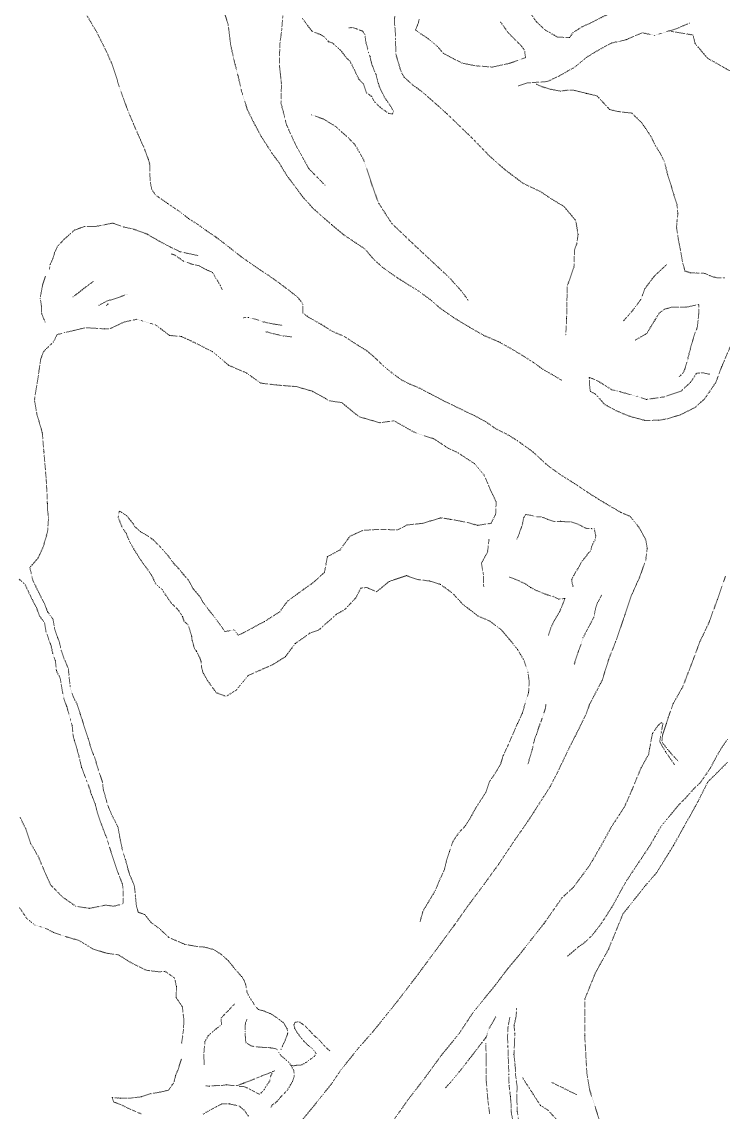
# Model space of a CAD drawing. Extents: x 682410 to 689460, y 7661803 to 7669124.
# Drawn here: x 687347.6 to 687582.7, y 7665905 to 7666270.4 of the extents above; entities that cross this region are included whole.
import ezdxf

# ---------------------------------------------------------------- set-up
doc = ezdxf.new("R2010")
doc.units = 0
doc.header["$MEASUREMENT"] = 0
doc.linetypes.add('DOT', pattern=[0.25, 0, -0.25])
doc.layers.add('02 TOE_Line', color=1, linetype='DOT', lineweight=20)

msp = doc.modelspace()

# ---------------------------------------------------------------- linework, layer by layer
at = {"layer": '02 TOE_Line'}
for points in [[(687514.53, 7666282.31, 4203.06), (687516.69, 7666277.73, 4203.38), (687517.49, 7666274.19, 4203.24), (687520.01, 7666270.5, 4203.14), (687522.87, 7666267.77, 4203.08), (687527.11, 7666265.29, 4203.06), (687531.21, 7666265.1, 4202.99), (687532.28, 7666266.74, 4203.02), (687535.38, 7666268.73, 4203.45), (687538.88, 7666270.31, 4203.83), (687541.76, 7666271.83, 4204.29), (687544.89, 7666273.29, 4204.7)], [(687414.85, 7666275.52, 4172.44), (687416.79, 7666269.58, 4173), (687417.23, 7666265.97, 4173.51), (687417.68, 7666262.36, 4174.02), (687419.15, 7666255.94, 4174.52), (687420.11, 7666252.31, 4174.95), (687421.21, 7666247.43, 4175.42), (687423.16, 7666241.15, 4176.18), (687425.24, 7666236.83, 4176.29), (687427.87, 7666231.99, 4177.09), (687431.52, 7666226.29, 4177.72), (687433.73, 7666223.36, 4178.64), (687436.43, 7666218.92, 4179.1), (687438.9, 7666215.64, 4179.54), (687441.83, 7666211.66, 4179.95), (687445.07, 7666208.08, 4180.5), (687447.63, 7666205.76, 4180.87), (687451.4, 7666202.44, 4181.44), (687455.31, 7666199.17, 4181.99), (687459.27, 7666196.51, 4182.55), (687462.57, 7666194.29, 4183.11), (687465.46, 7666190.92, 4183.54), (687468.54, 7666188.1, 4183.94), (687473.11, 7666184.86, 4184.46), (687477.4, 7666182.16, 4184.81), (687480.71, 7666180.13, 4185.12), (687484.53, 7666177.26, 4185.53), (687488.14, 7666174.2, 4186.12), (687492.79, 7666170.99, 4186.58), (687497.67, 7666168.05, 4187.15), (687502.51, 7666165.27, 4187.47), (687507.49, 7666163.16, 4187.96), (687510.89, 7666161.27, 4188.27), (687515.14, 7666158.76, 4188.79), (687519.58, 7666155.92, 4189.18), (687522.21, 7666153.96, 4189.58), (687525.46, 7666152.12, 4190.33), (687528.55, 7666150.27, 4190.58)], [(687440.85, 7665901.43, 4171.49), (687445.95, 7665907.66, 4172.11), (687451.34, 7665914.37, 4172.92), (687454.42, 7665918.93, 4173.2), (687460.41, 7665926.43, 4173.97), (687465.65, 7665932.38, 4174.57), (687469.62, 7665937.33, 4174.74), (687473.94, 7665942.71, 4175.11), (687480.46, 7665951.27, 4175.69), (687487.05, 7665960.15, 4176.42), (687492.56, 7665967.65, 4176.85), (687496.99, 7665973.9, 4177.15), (687502.58, 7665981.43, 4177.64), (687507.43, 7665988.12, 4178.13), (687513.47, 7665997.09, 4178.79), (687517.92, 7666003.51, 4179.45), (687521.14, 7666008.6, 4180.1), (687524.37, 7666013.57, 4180.98), (687526.52, 7666017.56, 4181.18), (687528.36, 7666021.39, 4181.49), (687530.71, 7666026.38, 4181.92), (687533.65, 7666032.14, 4182.53), (687536.75, 7666038.41, 4182.96), (687537.91, 7666041.69, 4183.15), (687542.09, 7666049.65, 4183.8), (687544.33, 7666056.83, 4184.37), (687546.92, 7666063.44, 4185.12), (687549.84, 7666071.94, 4186.14), (687551.8, 7666077.9, 4186.62), (687554.74, 7666084.43, 4187.38), (687556.7, 7666089.96, 4188.25), (687557.23, 7666093.86, 4188.89), (687556.75, 7666096.73, 4189.3), (687554.4, 7666101.04, 4189.71), (687551.54, 7666104.61, 4190.07), (687548.4, 7666105.98, 4190.25), (687543.41, 7666108.88, 4190.2), (687538.31, 7666112.02, 4190.29), (687532.87, 7666115.66, 4190.67), (687528.14, 7666118.62, 4190.73), (687523.86, 7666121.72, 4190.45), (687518.69, 7666126.47, 4190.74), (687513.76, 7666129.98, 4190.28), (687510.96, 7666131.76, 4189.96), (687506.22, 7666134.18, 4189.54), (687503.28, 7666136.25, 4189.12), (687499.6, 7666138.27, 4188.79), (687494.48, 7666140.73, 4188.2), (687489.4, 7666143.21, 4187.52), (687484.23, 7666145.89, 4186.75), (687481.15, 7666147.54, 4186.5), (687477.63, 7666149.01, 4185.95), (687474.83, 7666150.41, 4185.6), (687471.66, 7666152.76, 4185.29), (687468.7, 7666155.18, 4184.88), (687466.28, 7666157.55, 4184.69), (687463.29, 7666160.15, 4184.21), (687459.73, 7666162.33, 4183.86), (687455.91, 7666164.85, 4183.39), (687455.91, 7666164.86, 4183.39), (687451.57, 7666166.72, 4183.12), (687447.81, 7666169.12, 4182.75), (687443.78, 7666171.35, 4182.4), (687441.77, 7666172.83, 4182.31), (687441.86, 7666175.85, 4182.05), (687439.97, 7666178.21, 4181.72), (687436.7, 7666180.77, 4181.32), (687434.09, 7666182.72, 4180.93), (687431.04, 7666184.92, 4180.55), (687427.64, 7666187.18, 4180.18), (687424.22, 7666189.53, 4179.87), (687421.15, 7666191.66, 4179.56), (687418.31, 7666193.91, 4179.19), (687415.62, 7666196.02, 4178.81), (687412.68, 7666198.27, 4178.43), (687409.37, 7666200.48, 4178.02), (687406.58, 7666202.52, 4177.64), (687403.45, 7666204.5, 4177.36), (687400.67, 7666206.72, 4177.28), (687396.45, 7666209.56, 4177.06), (687392.59, 7666212.26, 4176.77), (687391.19, 7666214.14, 4176.74), (687390.73, 7666216.49, 4176.52), (687390.6, 7666218.56, 4176.21), (687390.58, 7666222.39, 4176.03), (687390.07, 7666224.31, 4175.65), (687388.52, 7666228.36, 4175.43), (687386.54, 7666232.75, 4175.12), (687383.55, 7666239.75, 4174.52), (687381.54, 7666245.13, 4174.19), (687379.69, 7666250.63, 4173.63), (687377.96, 7666256, 4173.39), (687375.98, 7666260.5, 4172.75), (687374.42, 7666263.63, 4172.52), (687372.86, 7666266.76, 4172.3), (687369.43, 7666272.55, 4172.11)], [(687449.26, 7666215.61, 4184.71), (687443.78, 7666221.24, 4184.15), (687439.24, 7666229.51, 4183.04), (687436.43, 7666235.69, 4182.99), (687434.49, 7666243.16, 4182.61), (687434.65, 7666249.51, 4182.08), (687434.01, 7666255.46, 4181.83), (687434.07, 7666262.71, 4181.7), (687434.71, 7666267.4, 4182.05), (687435.12, 7666272.5, 4181.86)], [(687441.7, 7666271.58, 4190.04), (687442.9, 7666269.84, 4190.05), (687444.91, 7666267.22, 4190.08), (687447.71, 7666266.12, 4190.09), (687449.03, 7666265.33, 4190.1), (687450.51, 7666263.65, 4190.15), (687451.71, 7666263.32, 4190.18), (687454.51, 7666260.86, 4190.15), (687456.52, 7666258.2, 4190.11), (687457.62, 7666257.2, 4190.11), (687459.31, 7666253.83, 4190.09), (687460.6, 7666251.16, 4190.18), (687462.09, 7666249.57, 4190.34), (687463.16, 7666246.6, 4190.22), (687464.88, 7666245.38, 4190.27), (687465.86, 7666243.57, 4190.26), (687467.84, 7666241.64, 4190.3), (687470.61, 7666239.69, 4190.39), (687471.89, 7666239.52, 4190.61), (687472.19, 7666240.44, 4190.79), (687471.14, 7666242.21, 4191.05), (687470.2, 7666243.62, 4191.29), (687469.31, 7666244.89, 4191.61), (687468.76, 7666245.99, 4191.96), (687468.06, 7666247.29, 4192.06), (687467.47, 7666248.61, 4192.16), (687467.06, 7666249.89, 4192.38), (687466.71, 7666251.17, 4192.58), (687466.34, 7666252.73, 4192.85), (687465.77, 7666253.98, 4193.21), (687465.08, 7666255.73, 4193.44), (687464.62, 7666257.31, 4193.62), (687464.33, 7666258.74, 4193.78), (687463.81, 7666260.18, 4193.96), (687463.34, 7666262.01, 4194.21), (687462.84, 7666264.02, 4194.49), (687462.62, 7666266.21, 4194.69), (687461.83, 7666267.29, 4194.83), (687459.83, 7666268.03, 4194.78), (687458.33, 7666268.51, 4194.69), (687457.27, 7666268.33, 4194.86)], [(687472.61, 7666272.21, 4195.01), (687472.49, 7666270.27, 4194.77), (687472.78, 7666267.41, 4194.48), (687472.91, 7666264.3, 4194.18), (687472.93, 7666260.75, 4193.77), (687473.04, 7666259.3, 4193.42), (687473.56, 7666257.62, 4193.31), (687474.05, 7666255.88, 4193.04), (687474.48, 7666254.54, 4192.79), (687475.03, 7666253.18, 4192.58), (687475.68, 7666251.96, 4192.37), (687476.74, 7666250.95, 4192.12), (687477.82, 7666249.99, 4191.85), (687478.9, 7666249.02, 4191.6), (687479.78, 7666248.44, 4190.62), (687482, 7666246.76, 4190.63), (687485.99, 7666243.26, 4190.64), (687490.07, 7666239.62, 4190.66), (687494.07, 7666235.75, 4190.68), (687498.74, 7666231.23, 4190.7), (687504.54, 7666225.24, 4190.73), (687509.6, 7666220.81, 4190.75), (687515.52, 7666216.33, 4190.78), (687521.64, 7666213.38, 4190.8), (687525.39, 7666210.86, 4190.81), (687529.32, 7666208.54, 4190.83), (687531.53, 7666205.89, 4190.84), (687533.27, 7666203.75, 4190.85), (687534.04, 7666199.15, 4190.87), (687533.69, 7666196.29, 4190.88), (687532.85, 7666193.88, 4190.88), (687532.68, 7666188.24, 4190.9), (687530.45, 7666181.97, 4190.92), (687530.29, 7666176.34, 4190.94), (687530.21, 7666171, 4190.96), (687529.92, 7666165.39, 4190.98)], [(687480.82, 7666271.15, 4199.71), (687480.45, 7666269.77, 4199.66), (687479.59, 7666267.69, 4199.75), (687481.37, 7666266.34, 4199.75), (687483.43, 7666265.04, 4199.76), (687486.69, 7666262.35, 4200.05), (687488.98, 7666259.81, 4200.25), (687492.33, 7666258.02, 4200.51), (687495.27, 7666256.55, 4200.71), (687499.77, 7666255.65, 4201.02), (687505.24, 7666255.24, 4201.46), (687510.96, 7666256.46, 4201.88), (687516.44, 7666258.4, 4202.44), (687516.13, 7666260.75, 4201.93), (687515.19, 7666262.16, 4201.87), (687510.6, 7666266.78, 4201.56), (687507.93, 7666270.52, 4201.27)], [(687571.41, 7666269.97, 4203.24), (687566.61, 7666267.93, 4201.03), (687563.61, 7666267.06, 4200.28), (687559.6, 7666265.83, 4200.16), (687555.57, 7666266.76, 4200.13), (687550.25, 7666264.43, 4200.09), (687545.19, 7666263.26, 4200.02), (687540.72, 7666260.84, 4199.89), (687536.86, 7666258.49, 4199.84), (687533.07, 7666255.31, 4199.86), (687527.83, 7666252.31, 4199.95), (687523.72, 7666250.38, 4199.91), (687516.83, 7666249.89, 4200.65), (687514.07, 7666248.88, 4201.57)], [(687565.27, 7666267.21, 4200.31), (687572.59, 7666265.97, 4200.6), (687573.25, 7666263.08, 4200.51), (687577.5, 7666258.15, 4201.05), (687582.92, 7666255.09, 4201.6), (687588.03, 7666252.16, 4202.08), (687594.83, 7666247.29, 4202.73), (687600.08, 7666244.87, 4203.22)], [(687583.08, 7666184.6, 4200.19), (687580.66, 7666184.58, 4200.16), (687578.98, 7666185.04, 4200.14), (687576.4, 7666186.1, 4200.1), (687574.26, 7666186.19, 4200.08), (687571.61, 7666186.3, 4200.05), (687569.85, 7666186.91, 4200.02), (687569.09, 7666189.58, 4199.99), (687568.52, 7666193.04, 4199.95), (687567.65, 7666197.46, 4199.96), (687567.04, 7666201.57, 4199.97), (687567.19, 7666203.51, 4199.98), (687567.48, 7666206.17, 4200), (687567.22, 7666208.93, 4200.01), (687566.12, 7666212.5, 4200.03), (687565.32, 7666215.22, 4200.04), (687564.03, 7666219.36, 4200.06), (687562.94, 7666223.68, 4200.09), (687561.41, 7666226.56, 4200.1), (687559.61, 7666229.53, 4200.12), (687558.69, 7666231.59, 4200.13), (687556.69, 7666234.68, 4200.14), (687555.29, 7666236.63, 4200.15), (687552, 7666239.85, 4200.13), (687549.68, 7666240.06, 4200.11), (687546.78, 7666240.44, 4200.08), (687544.53, 7666241.07, 4200.06), (687543.97, 7666241.73, 4200.05), (687540.36, 7666245.61, 4200), (687536.9, 7666246.41, 4199.96), (687532.4, 7666247.51, 4199.91), (687530.74, 7666247.55, 4199.9), (687528.19, 7666247.16, 4200.14), (687525.04, 7666247.75, 4200.57), (687522.33, 7666248.53, 4200.53), (687520.02, 7666249.48, 4200.47)], [(687497.21, 7666177.07, 4190.17), (687495.22, 7666179.88, 4190.26), (687490.7, 7666184.88, 4190.19), (687484.15, 7666190.97, 4190.5), (687478.44, 7666196.3, 4190.51), (687471.63, 7666202.8, 4190.54), (687467.18, 7666209.69, 4190.37), (687465.12, 7666215.33, 4190.37), (687462.24, 7666224.09, 4190.22), (687459.35, 7666229.13, 4189.96), (687457.08, 7666231.48, 4189.92), (687452.66, 7666235.43, 4190.11), (687448.73, 7666237.8, 4190.18), (687444.47, 7666239.33, 4190.24)], [(687406.9, 7666192, 4182.44), (687400.73, 7666193.33, 4181.82), (687397.46, 7666194.9, 4181.17), (687393.65, 7666196.93, 4180.9), (687389.6, 7666199.27, 4180.47), (687384.9, 7666201, 4180.3), (687381.65, 7666201.66, 4179.78), (687378.05, 7666202.95, 4179.06), (687372.41, 7666201.81, 4178.28), (687368.58, 7666201.78, 4177.66), (687365.37, 7666200.65, 4177.13), (687361.87, 7666197.56, 4176.82), (687359.62, 7666195.14, 4176.58), (687358.65, 7666193.11, 4177.26), (687358.09, 7666191.03, 4178.22), (687357.12, 7666189.02, 4179.03), (687356.86, 7666187.39, 4180.02)], [(687414.79, 7666180.7, 4188.9), (687414.11, 7666182.14, 4187.29), (687413.32, 7666183.55, 4186.15), (687412.6, 7666184.56, 4185.26), (687411.59, 7666186.43, 4184.67), (687409.42, 7666187.34, 4184.03), (687406.93, 7666188.69, 4183.99), (687404.84, 7666189.1, 4184.11), (687401.81, 7666190.22, 4183.37), (687398.91, 7666192.23, 4183.18), (687397.64, 7666192.69, 4183.17)], [(687549.29, 7666170.19, 4195.02), (687552.43, 7666173.78, 4195.79), (687555.05, 7666177.31, 4196.95), (687556.49, 7666181.08, 4197.67), (687559.53, 7666185.11, 4198.45), (687563.78, 7666189.1, 4198.97)], [(687355.49, 7666169.71, 4180.56), (687354.28, 7666172.71, 4180.41), (687354.29, 7666174.52, 4180.61), (687353.8, 7666177.96, 4180.49), (687354.63, 7666182.31, 4180.47), (687355.62, 7666185.3, 4180.44)], [(687371.6, 7666183.43, 4186.48), (687370.98, 7666182.88, 4186.35), (687369.94, 7666182.17, 4186.13), (687368.38, 7666180.98, 4185.66), (687367.55, 7666180.31, 4185.65), (687366.64, 7666179.62, 4185.37), (687365.68, 7666178.87, 4185.22), (687364.68, 7666178.16, 4185.04)], [(687382.99, 7666179.15, 4184.94), (687379.06, 7666177.66, 4184.24), (687375.95, 7666176.79, 4183.76), (687373.36, 7666175.29, 4182.86)], [(687376.03, 7666175.28, 4183.57), (687376.71, 7666176.11, 4183.97)], [(687553.17, 7666163.7, 4194.84), (687557.04, 7666165.95, 4195.4), (687559.92, 7666170.67, 4195.87), (687561.27, 7666172.8, 4196.06), (687563.01, 7666174.07, 4196.24), (687565.53, 7666174.8, 4196.58), (687568.9, 7666174.74, 4196.75), (687570.59, 7666174.84, 4197.07), (687574.28, 7666175.63, 4197.15), (687574.5, 7666175.54, 4197.15), (687574.53, 7666173.13, 4196.98), (687574.04, 7666168.2, 4196.76), (687572.96, 7666165.3, 4196.45), (687571.84, 7666161.47, 4196.61), (687570.49, 7666156.23, 4196.27), (687569.74, 7666153.74, 4195.97), (687569.11, 7666152.57, 4195.51), (687567.81, 7666151.39, 4194.77)], [(687481.11, 7665968.88, 4175.96), (687482.09, 7665972.43, 4176.17), (687484.98, 7665977.19, 4175.55), (687486.22, 7665979.35, 4175.43), (687487.74, 7665983.06, 4175.76), (687489.24, 7665986.18, 4175.84), (687490.05, 7665989.58, 4175.51), (687490.95, 7665992.32, 4175.42), (687492.18, 7665995.85, 4175.62), (687494.28, 7665998.91, 4175.8), (687496.03, 7666000.63, 4175.92), (687497.79, 7666003.35, 4175.93), (687499.63, 7666006.74, 4175.77), (687501.56, 7666009.71, 4175.74), (687503.1, 7666012.15, 4175.79), (687504.39, 7666015.85, 4175.81), (687505.92, 7666018.03, 4175.74), (687508, 7666021.43, 4175.82), (687508.98, 7666024.52, 4175.86), (687510.55, 7666027.86, 4176.05), (687512.16, 7666031.61, 4176.1), (687513.77, 7666035.3, 4176.1), (687515.34, 7666038.6, 4176.17), (687516.33, 7666042.13, 4176.09), (687517.46, 7666045.62, 4176.14), (687517.68, 7666049.18, 4176.26), (687517.24, 7666052.52, 4176.06), (687515.98, 7666056.31, 4175.97), (687513.77, 7666060.04, 4175.78), (687510.96, 7666063.55, 4175.65), (687508.41, 7666066.54, 4175.63), (687504.48, 7666069.56, 4175.76), (687500.56, 7666071.25, 4175.8), (687495.44, 7666075.16, 4175.78), (687492, 7666078.9, 4176.06), (687487.92, 7666081.87, 4176.23), (687484.17, 7666083.01, 4176.32), (687480.32, 7666083.49, 4176.06), (687476.54, 7666084.82, 4176.06), (687470.68, 7666082.81, 4176.61), (687466.54, 7666079.42, 4175.69), (687463.24, 7666080.82, 4176.45), (687461.21, 7666080.63, 4175.97), (687459.69, 7666077.48, 4176), (687455.9, 7666073.45, 4176.01), (687453.09, 7666071.84, 4176.2), (687447.08, 7666066.52, 4176.08), (687444.29, 7666065.59, 4176.13), (687439.24, 7666062.03, 4176.17), (687435.95, 7666057.61, 4176.41), (687431.65, 7666054.92, 4176.18), (687423.5, 7666051.35, 4177.37), (687419.54, 7666046.47, 4176.49), (687416.05, 7666044.3, 4176.76), (687412.77, 7666045.6, 4176.87), (687409.7, 7666049.92, 4177.05), (687408.35, 7666052.33, 4177.15), (687407.84, 7666054.38, 4177.4), (687407.71, 7666056.04, 4177.6), (687407.22, 7666057.43, 4178.16), (687406.17, 7666059.47, 4177.97), (687405.44, 7666060.6, 4178.02), (687404.7, 7666063.14, 4177.69), (687404.59, 7666064.39, 4177.8), (687404.07, 7666066.17, 4177.5), (687403.34, 7666068.29, 4177.25), (687402, 7666069.56, 4177.22), (687401.49, 7666071.12, 4177.13), (687399.93, 7666073.46, 4177.18), (687397.64, 7666075.69, 4177.17), (687395.08, 7666079.47, 4176.74), (687394.71, 7666080.13, 4176.83), (687392.55, 7666081.93, 4176.94), (687391.78, 7666083.64, 4176.83), (687391.13, 7666084.93, 4177.06), (687389.73, 7666086.99, 4177.43), (687388.58, 7666088.47, 4177.69), (687387.12, 7666090.6, 4177.92), (687385.13, 7666093.77, 4178.33), (687383.49, 7666096.76, 4178.75), (687382.72, 7666098.84, 4179.06), (687381.38, 7666100.78, 4179.3), (687379.92, 7666104.32, 4179.68), (687380.29, 7666106.38, 4179.92), (687381.17, 7666105.99, 4179.89), (687382.9, 7666104.77, 4180), (687385, 7666102.17, 4179.93), (687385.46, 7666101.22, 4179.8), (687387.47, 7666099.52, 4179.91), (687389.83, 7666098.12, 4179.92), (687391.7, 7666096.8, 4179.93), (687394.52, 7666093.94, 4179.87), (687396.74, 7666091.36, 4179.82), (687398.73, 7666088.67, 4179.76), (687400.33, 7666087.05, 4179.74), (687401.95, 7666085.03, 4179.98), (687403.44, 7666083.38, 4180.18), (687405.06, 7666080.39, 4180.1), (687407.52, 7666077.54, 4180.03), (687408.23, 7666076.07, 4180.08), (687410.37, 7666073.24, 4180.2), (687413.54, 7666069.16, 4180.26), (687415.69, 7666066.03, 4180.32), (687418.79, 7666066.66, 4180.37), (687420.16, 7666064.89, 4180.37), (687421.97, 7666065.68, 4180.73), (687424.83, 7666067.25, 4180.46), (687428.96, 7666069.41, 4180.4), (687434.08, 7666072.68, 4180.3), (687436.68, 7666076.26, 4180.22), (687441.9, 7666080.07, 4180.38), (687445.19, 7666082.37, 4180.41), (687449.03, 7666085.86, 4180.47), (687450.05, 7666091.17, 4180.87), (687454.24, 7666093.39, 4180.76), (687457.6, 7666098, 4181.12), (687461.98, 7666099.97, 4180.98), (687467.22, 7666100.3, 4180.98), (687473.58, 7666100.13, 4181), (687476.74, 7666101.78, 4181.23), (687481.79, 7666102.3, 4180.93), (687488.1, 7666104.18, 4180.89), (687491.45, 7666103.64, 4180.98), (687497.09, 7666102.6, 4180.94), (687500.3, 7666101.65, 4181.2), (687504.88, 7666102.33, 4181.18), (687506.42, 7666105.38, 4181.46), (687506.61, 7666109.51, 4181.36), (687504.78, 7666113.37, 4181.49), (687502.51, 7666118.55, 4181.6), (687499.33, 7666122.35, 4181.46), (687493.89, 7666125.9, 4181.39), (687490.45, 7666127.53, 4181.63), (687485.73, 7666130.68, 4181.48), (687479.38, 7666132.73, 4181.62), (687472.39, 7666136.69, 4181.79), (687467.62, 7666136.04, 4181.89), (687460.63, 7666138.08, 4181.42), (687454.86, 7666142.78, 4181.38), (687450.77, 7666143.38, 4181.64), (687445.02, 7666146.59, 4180.89), (687439.58, 7666148.15, 4180.86), (687432.9, 7666148.69, 4180.52), (687427.69, 7666149.33, 4180.59), (687422.93, 7666152.73, 4180.64), (687417.02, 7666155.27, 4180.86), (687411.53, 7666159.87, 4181.07), (687405.73, 7666162.8, 4180.55), (687401.14, 7666164.95, 4180.85), (687397.15, 7666165.29, 4180.79), (687392.5, 7666168.83, 4180.55), (687386.16, 7666170.71, 4180.33), (687381.89, 7666169.79, 4180.12), (687377.19, 7666167.55, 4179.95), (687375.25, 7666167.51, 4179.96), (687369.04, 7666167.89, 4180.17), (687363.02, 7666166.49, 4180.23), (687359.52, 7666165.59, 4179.91), (687358.2, 7666163.08, 4180.53), (687354.94, 7666159.89, 4180.54), (687353.97, 7666157.34, 4180.53), (687353.2, 7666152.02, 4180.42), (687351.89, 7666143.65, 4180.52), (687352.72, 7666138.88, 4180.28), (687354.49, 7666132.8, 4180.17), (687355.05, 7666126.25, 4179.89), (687355.82, 7666117.14, 4179.51), (687356.09, 7666112.24, 4179.15), (687356.2, 7666109, 4178.85), (687356.22, 7666107.34, 4178.85), (687356.59, 7666104, 4178.67), (687356.28, 7666099.48, 4178.4), (687354.8, 7666094.38, 4178.17), (687353.13, 7666090.74, 4177.44), (687350.31, 7666087.5, 4177.07), (687351.35, 7666083.26, 4176.98), (687352.72, 7666080.37, 4176.97), (687353.88, 7666078, 4177.13), (687355.33, 7666075.19, 4177), (687356.29, 7666072.67, 4177.06), (687358.13, 7666070.22, 4176.97), (687358.67, 7666066.75, 4176.96), (687359.41, 7666064.67, 4176.94), (687360.33, 7666062.14, 4176.91), (687360.9, 7666059.57, 4176.9), (687361.83, 7666056.95, 4176.86), (687363.24, 7666053.59, 4176.85), (687363.87, 7666047.36, 4176.85), (687364.82, 7666044.33, 4176.84), (687366.19, 7666041.68, 4176.84), (687367.32, 7666038.12, 4176.84), (687367.93, 7666036.37, 4176.63), (687369.07, 7666032.64, 4176.62), (687369.9, 7666030.25, 4176.73), (687370.84, 7666026.96, 4176.65), (687372.21, 7666023.4, 4176.52), (687373.36, 7666019.43, 4176.58), (687374.69, 7666015.54, 4176.62), (687374.95, 7666013.1, 4176.53), (687375.6, 7666010.85, 4176.44), (687376.47, 7666007.73, 4176.31), (687377.81, 7666004.58, 4176.18), (687379.88, 7666000.51, 4176.33), (687380.51, 7665996.97, 4176.29), (687381.35, 7665992.84, 4176.25), (687382.36, 7665989.64, 4176.21), (687383.12, 7665986.78, 4176.18), (687383.92, 7665984.25, 4176.15), (687385.34, 7665981, 4176.11), (687385.76, 7665977.1, 4176.06), (687386.07, 7665974, 4176.03), (687386.66, 7665971.97, 4176.01), (687388.82, 7665971.23, 4175.98), (687391, 7665968.54, 4176.02), (687393.76, 7665966.49, 4175.88), (687396.89, 7665963.57, 4175.86), (687402.32, 7665961.19, 4175.79), (687406.45, 7665960.51, 4175.58), (687408.85, 7665960.32, 4175.53), (687411.92, 7665959.51, 4175.37), (687414.43, 7665957.89, 4175.37), (687416.95, 7665955.63, 4175.35), (687419.09, 7665952.92, 4175.38), (687421.32, 7665950.45, 4175.38), (687422.15, 7665949.12, 4175.41), (687422.74, 7665947.53, 4175.61), (687423.08, 7665945.27, 4175.66), (687423.94, 7665943.52, 4175.74), (687425.15, 7665941.7, 4175.67), (687425.8, 7665940.57, 4175.6), (687426.93, 7665939.4, 4175.31), (687428.71, 7665938.93, 4175.35), (687430.88, 7665938.04, 4175.37), (687432.1, 7665937.33, 4175.42), (687433.86, 7665936.06, 4175.39), (687435.33, 7665934.96, 4175.47), (687436.52, 7665933, 4175.28), (687436.76, 7665931.35, 4175.69), (687435.97, 7665929.23, 4175.51), (687435.24, 7665927.66, 4175.3), (687434.45, 7665925.91, 4175.33)], [(687421.95, 7666171.25, 4188.73), (687423.66, 7666171.29, 4188.54), (687425.81, 7666170.73, 4188.37), (687428.37, 7666169.9, 4188.41), (687430.26, 7666169.45, 4188.54), (687433.22, 7666168.93, 4188.91), (687435.23, 7666168.66, 4188.78)], [(687438.04, 7666164.84, 4186.59), (687435.51, 7666165.09, 4186.59), (687431.92, 7666165.9, 4187.1), (687429.3, 7666166.58, 4187.36)], [(687578.16, 7666152.3, 4196.65), (687575.81, 7666152.8, 4196.18), (687573.82, 7666152.63, 4195.99), (687573.52, 7666152.31, 4195.86), (687571.72, 7666149.56, 4195.39), (687568.56, 7666146.67, 4194.71), (687563, 7666144.73, 4194.09), (687557, 7666143.85, 4193.3), (687553.79, 7666144.88, 4192.9), (687548.21, 7666146.41, 4192.58), (687545.32, 7666147.11, 4192.6), (687540.58, 7666150.1, 4191.8), (687537.8, 7666151.28, 4191.15), (687537.94, 7666147.97, 4190.77), (687538.19, 7666146.56, 4190.84), (687539.93, 7666145.58, 4190.94), (687543.03, 7666142.1, 4191.03), (687547.14, 7666139.91, 4191.22), (687551.47, 7666138.14, 4191.27), (687556.38, 7666136.84, 4191.51), (687561.09, 7666136.85, 4191.66), (687563.89, 7666137.37, 4191.88), (687568.32, 7666138.71, 4192.37), (687573.12, 7666141.08, 4193.07), (687576.42, 7666144.02, 4193.74), (687580.2, 7666149.53, 4194.66), (687582.21, 7666154.93, 4195.36), (687585.95, 7666163.62, 4196.6)], [(687532.35, 7666081.14, 4191.3), (687532, 7666082.69, 4190.4), (687531.9, 7666083.52, 4190.22), (687532.57, 7666084.85, 4190.15), (687533.29, 7666086.07, 4190.16), (687534.23, 7666087.49, 4190.21), (687534.75, 7666088.47, 4190.24), (687535.16, 7666089.37, 4190.21), (687536.01, 7666090.44, 4190.31), (687536.59, 7666091.1, 4190.32), (687537.59, 7666092.47, 4190.18), (687538.33, 7666093.18, 4190.29), (687538.56, 7666094.5, 4190.21), (687539.36, 7666096.11, 4189.9), (687539.85, 7666096.97, 4189.92), (687539.95, 7666098.15, 4189.9), (687539.5, 7666100.43, 4190.05), (687538.49, 7666100.55, 4190.22), (687536.97, 7666100.58, 4190.28), (687535.32, 7666101.34, 4190.17), (687533.73, 7666102.18, 4190.13), (687531.55, 7666102.88, 4190.16), (687529.64, 7666102.88, 4190.22), (687528.15, 7666103, 4190.15), (687526.02, 7666102.96, 4190.05), (687523.8, 7666103.7, 4190.1), (687521.69, 7666104.52, 4190.15), (687520.05, 7666104.5, 4190.21), (687518.22, 7666105.01, 4190.27), (687516.5, 7666105.32, 4190.47), (687515.83, 7666104.22, 4190.43), (687515.29, 7666101.54, 4190.53), (687514.36, 7666099.02, 4190.28), (687513.48, 7666096.9, 4190.22)], [(687502.41, 7666081.06, 4183.21), (687502.34, 7666085.21, 4183.11), (687501.65, 7666088.97, 4182.9), (687503.7, 7666092.64, 4183.15), (687504.21, 7666096.96, 4183.06)], [(687346.76, 7666083.57, 4176.98), (687348.64, 7666081.98, 4176.98), (687350.02, 7666079.07, 4176.97), (687351.2, 7666076.65, 4177.13), (687352.58, 7666073.96, 4177), (687353.64, 7666071.2, 4177.06), (687355.28, 7666069.02, 4176.97), (687355.75, 7666066.01, 4176.96), (687356.59, 7666063.65, 4176.94), (687357.45, 7666061.3, 4176.91), (687358.01, 7666058.74, 4176.9), (687358.89, 7666056.28, 4176.86), (687359.25, 7666052.85, 4176.83), (687360.52, 7666050.43, 4176.83), (687361.38, 7666045.25, 4176.72), (687361.73, 7666043.68, 4176.69), (687362.7, 7666040.91, 4176.63), (687363.43, 7666038.43, 4176.58), (687364.5, 7666034.6, 4176.41), (687364.59, 7666033.91, 4176.41), (687364.82, 7666031.37, 4176.45), (687365.3, 7666029.45, 4176.48), (687365.97, 7666027.32, 4176.43), (687366.96, 7666023.67, 4176.37), (687367.7, 7666020.45, 4176.34), (687369.29, 7666016.28, 4176.39), (687370.5, 7666013.05, 4176.32), (687370.98, 7666011.41, 4176.33), (687372.18, 7666008.43, 4176.3), (687372.88, 7666005.63, 4176.38), (687373.89, 7666002.58, 4176.3), (687374.96, 7665999.82, 4176.3), (687376.1, 7665996.86, 4176.25), (687377.08, 7665993.7, 4176.27), (687378.06, 7665990.63, 4176.29), (687378.78, 7665988.31, 4176.26), (687379.48, 7665986.4, 4176.3), (687380.11, 7665984.68, 4176.21), (687381.29, 7665981.62, 4176.3), (687381.6, 7665979.55, 4176.24), (687381.55, 7665974.75, 4176.02), (687378.52, 7665974.02, 4176.24), (687375.66, 7665974.38, 4176.31), (687372.56, 7665973.73, 4176.18), (687370.29, 7665973.3, 4176.12), (687365.74, 7665974, 4176.04), (687361.24, 7665977.14, 4176.04), (687357.33, 7665981.13, 4175.91), (687355.16, 7665985.89, 4175.91), (687353.25, 7665990.47, 4176.03), (687350.58, 7665995.16, 4176.13), (687348.98, 7665999.95, 4176.14), (687347.85, 7666002.18, 4176.04), (687347.01, 7666004.06, 4176.17)], [(687510.93, 7666084.27, 4189.85), (687512.36, 7666083.82, 4189.96), (687513.64, 7666083.33, 4190.07), (687515.52, 7666082.43, 4190), (687516.56, 7666081.92, 4189.96), (687518.23, 7666080.77, 4190), (687520.22, 7666079.77, 4189.95), (687521.63, 7666079.2, 4189.97), (687523.84, 7666078.31, 4190.01), (687525.57, 7666077.87, 4190.03), (687527.63, 7666076.93, 4190.07), (687529.67, 7666077.19, 4190.47), (687527.89, 7666072.77, 4190.26), (687526.16, 7666069.89, 4190.49), (687524.9, 7666067.33, 4190.23), (687524.05, 7666064.64, 4189.97)], [(687567.63, 7666022.59, 4182.24), (687565.67, 7666024.67, 4182.48), (687564.05, 7666026.56, 4182.76), (687562.13, 7666029.05, 4183.17), (687562.36, 7666031.45, 4183.28), (687563.69, 7666035.37, 4183.52), (687564.24, 7666037.25, 4183.69), (687565.94, 7666041.97, 4184.02), (687569.1, 7666047.51, 4184.49), (687572.51, 7666056.36, 4185.92), (687574.95, 7666062.88, 4186.63), (687577.9, 7666069.01, 4187.21), (687580.71, 7666076.83, 4187.88), (687583.41, 7666084.53, 4188.89)], [(687532.78, 7666055.16, 4187.39), (687533.86, 7666058.65, 4187.56), (687534.9, 7666061.33, 4187.43), (687535.67, 7666063.94, 4187.65), (687537.71, 7666067.83, 4187.42), (687538.12, 7666068.6, 4187.61), (687539.34, 7666070.93, 4187.69), (687539.97, 7666074.03, 4188.06), (687540.64, 7666075.87, 4188.13), (687541.99, 7666078.36, 4187.91)], [(687523.28, 7666041.71, 4182.31), (687523.1, 7666040.28, 4182.29), (687522.55, 7666038.75, 4182.33), (687521.98, 7666036.94, 4182.42), (687521.31, 7666035.08, 4182.54), (687520.98, 7666034.24, 4182.51), (687520.54, 7666033, 4182.49), (687520.08, 7666031.6, 4182.46), (687519.49, 7666030.01, 4182.49), (687519.18, 7666028.71, 4182.45), (687518.63, 7666026.38, 4182.56), (687518.26, 7666024.94, 4182.52), (687517.7, 7666023.31, 4182.5), (687517.26, 7666021.61, 4182.53)], [(687566.32, 7666021.49, 4182.09), (687563.29, 7666025.86, 4182.88), (687561.4, 7666029.21, 4183.21), (687561.96, 7666032.51, 4183.35), (687562.49, 7666035.42, 4183.67), (687561.85, 7666035.48, 4183.76), (687560.85, 7666034.61, 4183.51), (687558.98, 7666031.91, 4183.4), (687558.02, 7666026.89, 4182.85), (687557.7, 7666024.92, 4182.52), (687555.14, 7666020.34, 4181.98), (687552.15, 7666013.09, 4181.26), (687549.61, 7666007.34, 4181.07), (687545.29, 7666000.7, 4180.15), (687541.31, 7665993.51, 4179.72), (687537.91, 7665987.7, 4179.24), (687532.42, 7665980.29, 4178.59), (687528.6, 7665976.77, 4178.39), (687522.64, 7665968.24, 4177.71), (687518.53, 7665963.04, 4177.47), (687514.41, 7665957.76, 4176.91), (687510.44, 7665953.04, 4176.67), (687506.23, 7665947.46, 4176.27), (687498.9, 7665938.47, 4175.5), (687494.13, 7665931.27, 4175.16), (687488.25, 7665924.08, 4174.48), (687482.59, 7665916.32, 4173.99), (687477.2, 7665909.35, 4173.45), (687471.03, 7665900.61, 4172.59)], [(687530.54, 7665957.28, 4176.41), (687534.17, 7665960.4, 4176.72), (687536.11, 7665961.72, 4176.99), (687538.81, 7665964.32, 4177.18), (687541.42, 7665967.69, 4177.22), (687543.12, 7665970.2, 4177.49), (687545.77, 7665974.38, 4177.74), (687546.16, 7665975.12, 4177.88), (687548.36, 7665979.16, 4177.91), (687549.92, 7665981.96, 4178.56), (687553.26, 7665987.08, 4178.79), (687555.3, 7665990.08, 4178.85), (687558.05, 7665994.25, 4179.64), (687559.92, 7665997.47, 4179.84), (687561.85, 7666000.81, 4180.06), (687564.38, 7666003.83, 4180.28), (687567.79, 7666007.99, 4180.17), (687569.81, 7666010.01, 4180.3), (687573.18, 7666013.73, 4180.48), (687575.02, 7666015.42, 4180.52), (687578.43, 7666020.4, 4180.8), (687580.53, 7666024.41, 4180.98), (687582.29, 7666027.32, 4181.29), (687584.16, 7666030.03, 4181.66)], [(687585.11, 7665858.86, 4181.66), (687582.2, 7665860.76, 4181.94), (687578.03, 7665861.98, 4180.89), (687573.7, 7665863.22, 4180.95), (687569.88, 7665865.78, 4180.68), (687569.26, 7665865.73, 4180.58), (687563.2, 7665875.12, 4181.18), (687558.13, 7665879.53, 4180.06), (687548.2, 7665891.78, 4179.52), (687545.3, 7665894.81, 4179.42), (687541.24, 7665902.07, 4179.05), (687537.84, 7665912.77, 4178.85), (687536.97, 7665918.28, 4179.18), (687536.27, 7665930.7, 4179.16), (687536.36, 7665942.99, 4179.86), (687539.81, 7665951.58, 4179.58), (687544.26, 7665959.66, 4180.65), (687549.09, 7665971.43, 4180.68), (687556.34, 7665980.59, 4180.34), (687560.4, 7665985.3, 4181.41), (687566, 7665994.33, 4179.57), (687574.23, 7666009.12, 4181.65), (687577.5, 7666015.64, 4181.84), (687584.22, 7666022.32, 4182.23)], [(687346.89, 7665973.51, 4168.09), (687349.29, 7665969.91, 4168.04), (687352.07, 7665967.67, 4167.91), (687355.53, 7665966.63, 4168), (687358.26, 7665965.24, 4167.93), (687362.72, 7665963.7, 4167.61), (687366.81, 7665962.53, 4167.88), (687371.36, 7665959.75, 4167.57), (687375.99, 7665958.27, 4167.57), (687379.97, 7665957.74, 4167.44), (687384.2, 7665955.1, 4167.33), (687389.33, 7665952.54, 4167.18), (687393.81, 7665952.02, 4167.23), (687395.62, 7665952.19, 4167.42), (687398.86, 7665949.95, 4167.24), (687399.48, 7665946.99, 4167.15), (687399.34, 7665943.42, 4167.05), (687401.44, 7665940.31, 4167.25), (687401.93, 7665936.12, 4167.25), (687401.85, 7665932.69, 4167.21), (687401.18, 7665927.92, 4167.41)], [(687408.8, 7665920.84, 4174.82), (687408.6, 7665924.26, 4174.1), (687409.01, 7665928.59, 4172.87), (687410.11, 7665930.62, 4172.93), (687412.11, 7665932.38, 4173.36), (687414.59, 7665934.35, 4173.71), (687414.4, 7665936.5, 4173.79), (687416.65, 7665938.86, 4174.14), (687419.03, 7665941.38, 4174.97)], [(687514.04, 7665902.68, 4172.2), (687513.65, 7665905.31, 4172.25), (687513.52, 7665909.91, 4172.46), (687513.61, 7665913.7, 4172.83), (687513.11, 7665917.18, 4173.03), (687513.06, 7665919.38, 4173.01), (687512.55, 7665924.31, 4172.96), (687512.78, 7665928.79, 4173.56), (687512.83, 7665931.52, 4173.6), (687512.58, 7665934.02, 4173.73), (687513.3, 7665937.16, 4173.81), (687513.44, 7665939.9, 4173.84)], [(687423.07, 7665936.06, 4176.62), (687422.58, 7665934.84, 4176.97), (687422.45, 7665933.46, 4177.2), (687422.45, 7665932.09, 4177.29), (687422.58, 7665929.72, 4177.49), (687422.7, 7665928.33, 4177.43), (687424.53, 7665927.18, 4177.79), (687425.9, 7665926.94, 4177.84), (687428.21, 7665926.72, 4177.44), (687429.7, 7665926.69, 4177.23), (687430.97, 7665926.58, 4176.99), (687431.76, 7665926.43, 4176.51), (687432.83, 7665926.23, 4175.97), (687433.55, 7665925.69, 4175.55)], [(687450.83, 7665925.54, 4174.17), (687449.27, 7665926.98, 4174.28), (687448.24, 7665928.08, 4174.32), (687446.98, 7665929.56, 4174.5), (687446.04, 7665930.24, 4174.55), (687445.04, 7665931.24, 4174.55), (687444.11, 7665932.27, 4174.57), (687442.68, 7665933.8, 4174.69), (687441.48, 7665934.68, 4174.82), (687440.52, 7665935.29, 4174.9), (687439.14, 7665935.11, 4175.21), (687438.82, 7665934.23, 4175.26), (687439.12, 7665933.01, 4175.31), (687440.05, 7665931.45, 4175.3), (687441.12, 7665930.08, 4175.25), (687442.06, 7665928.91, 4175.29), (687443.66, 7665927.32, 4175.12), (687444.89, 7665926.41, 4175.08), (687445.49, 7665925.77, 4175.05), (687446.31, 7665924.64, 4175), (687445.61, 7665923.65, 4174.87), (687444.36, 7665922.76, 4174.74), (687442.83, 7665921.59, 4174.59), (687441.29, 7665920.75, 4174.55), (687439.77, 7665920.7, 4174.55), (687438.75, 7665920.53, 4174.64), (687438.31, 7665920.63, 4174.73)], [(687506.44, 7665936.93, 4175.58), (687505.85, 7665935.85, 4175.4), (687505.35, 7665934.95, 4175.24), (687505.27, 7665934.79, 4175.22), (687504.31, 7665933.22, 4175), (687504.14, 7665932.96, 4174.96), (687503.7, 7665931.52, 4174.48), (687503.6, 7665931.19, 4174.37), (687503.5, 7665930.75, 4174.21), (687503.14, 7665929.91, 4173.99), (687502.58, 7665929.25, 4173.95), (687501.81, 7665928.3, 4173.91), (687501.74, 7665928.21, 4173.9), (687500.13, 7665926.11, 4173.76), (687499.29, 7665925.01, 4173.69), (687498.4, 7665923.84, 4173.61), (687498.25, 7665923.64, 4173.6), (687498.23, 7665923.62, 4173.6), (687498.19, 7665923.57, 4173.6), (687497.63, 7665922.86, 4173.56), (687496.76, 7665921.71, 4173.49), (687495.57, 7665920.17, 4173.41), (687495.15, 7665919.65, 4173.4), (687495.06, 7665919.54, 4173.39), (687494.1, 7665918.37, 4173.36), (687493.1, 7665917.14, 4173.32), (687492.34, 7665916.2, 4173.29), (687491.68, 7665915.43, 4173.27), (687491.28, 7665914.99, 4173.26), (687490.86, 7665914.52, 4173.25), (687489.69, 7665913.25, 4173.25), (687489.48, 7665913.05, 4173.27)], [(687518.08, 7665884.79, 4169.91), (687516.1, 7665890.8, 4170.72), (687512.2, 7665901.74, 4172.18), (687511.63, 7665905.24, 4172.37), (687511.57, 7665907.74, 4172.49), (687511.37, 7665910.35, 4172.57), (687510.91, 7665913.97, 4172.5), (687510.84, 7665917.77, 4172.58), (687510.54, 7665927.03, 4173.15), (687510.4, 7665930.13, 4173.07), (687510.58, 7665933.65, 4173.28), (687511.19, 7665936.91, 4173.43)], [(687504.41, 7665904.52, 4173.61), (687503.84, 7665908.74, 4173.53), (687503.57, 7665911.93, 4173.53), (687503.24, 7665915.82, 4173.45), (687503.27, 7665921.2, 4173.61), (687503.15, 7665928.01, 4173.93)], [(687433.73, 7665924.97, 4175.34), (687434.6, 7665923.88, 4175.19), (687435.86, 7665922.8, 4175.04), (687437.1, 7665921.73, 4174.87), (687437.97, 7665920.49, 4174.88), (687438.82, 7665918.82, 4175.16), (687438.92, 7665917.02, 4174.93), (687438.33, 7665915.31, 4174.83), (687437.22, 7665913.39, 4174.51), (687436.6, 7665912.33, 4174.38), (687434.23, 7665909.91, 4174.15), (687433.23, 7665908.64, 4174.03), (687432.65, 7665908.11, 4173.98), (687431.56, 7665907.41, 4173.84), (687431.04, 7665906.46, 4173.99)], [(687401.11, 7665922.71, 4167.14), (687399.93, 7665919.1, 4167.18), (687399.18, 7665917.29, 4167.16), (687398.62, 7665914.97, 4167.22), (687396.84, 7665912.39, 4167.34), (687394.82, 7665911.88, 4167.05), (687390.6, 7665911.12, 4167.03), (687387.77, 7665910.16, 4167.03), (687384.28, 7665909.72, 4167.2), (687380.62, 7665909.67, 4167.1), (687377.91, 7665909.93, 4167.17), (687378.4, 7665908.45, 4167.41), (687380.89, 7665907.48, 4167.73), (687384.63, 7665905.67, 4168.19), (687387.61, 7665904.44, 4168.4)], [(687409.31, 7665913.77, 4173.8), (687410.59, 7665913.75, 4174.08), (687412.78, 7665913.9, 4174.13), (687414.76, 7665913.94, 4174.35), (687416.34, 7665914.2, 4174.57), (687418.39, 7665913.88, 4174.58), (687419.83, 7665913.93, 4174.55), (687422.08, 7665914.75, 4174.78), (687424.51, 7665915.69, 4174.84), (687426.71, 7665916.6, 4174.99), (687430.31, 7665917.98, 4175.04), (687432.28, 7665918.83, 4175.1)], [(687431.51, 7665918.14, 4175.04), (687431.12, 7665917.23, 4174.89), (687430.7, 7665915.43, 4174.9), (687429.83, 7665914.17, 4174.88), (687428.78, 7665912.44, 4174.97), (687427.37, 7665910.97, 4174.94), (687425.88, 7665911.67, 4174.8), (687423.87, 7665912.8, 4174.71), (687421.99, 7665913.57, 4174.64), (687420.53, 7665913.63, 4174.67)], [(687515.29, 7665916.75, 4175.92), (687521.44, 7665907.22, 4175.28), (687523.85, 7665905.77, 4175.17), (687527.03, 7665902.32, 4174.86)], [(687533.51, 7665910.88, 4176.28), (687525.13, 7665915.02, 4176.11)], [(687408.44, 7665904.37, 4169.53), (687410.82, 7665905.74, 4169.52), (687412.87, 7665906.83, 4169.73), (687414.65, 7665907.76, 4170.23), (687417.23, 7665907.73, 4170.36), (687420.43, 7665907.11, 4170.42), (687422.12, 7665905.71, 4170.66), (687423.61, 7665903.63, 4170.62)]]:
    msp.add_polyline3d(points, dxfattribs=at)

doc.saveas('drawing.dxf')
